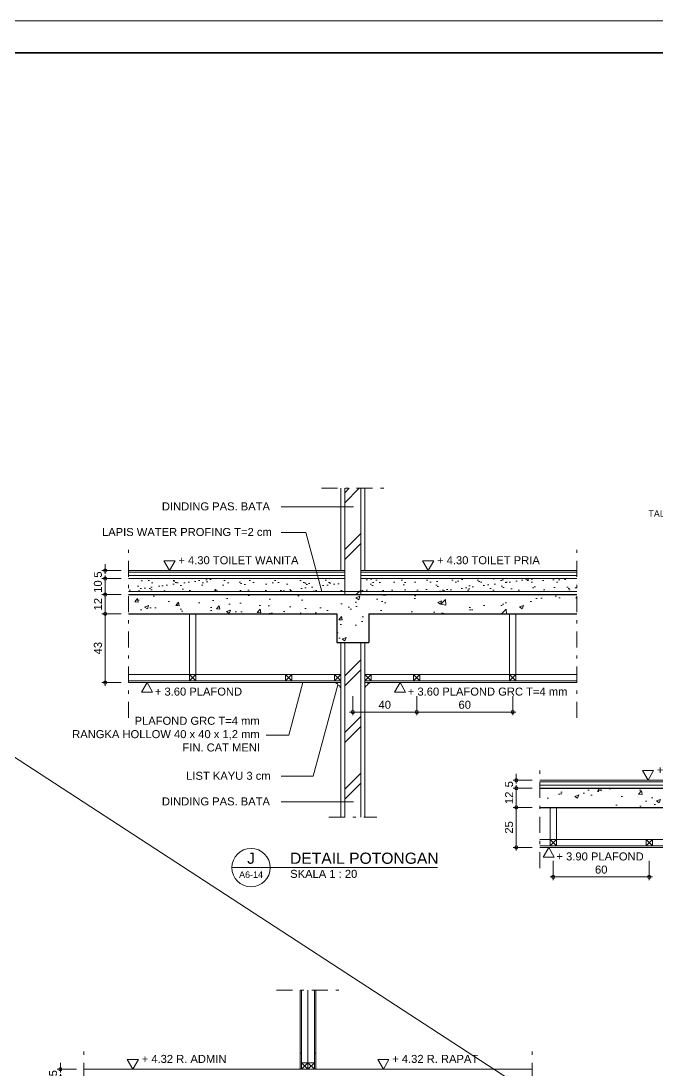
# Model space of a CAD drawing. Header units: millimetres. Extents: x -11 to 1625, y -267 to 180.
# Drawn here: x 597.3 to 617.18, y 59.49 to 92.26 of the extents above; entities that cross this region are included whole.
import ezdxf
from ezdxf.enums import TextEntityAlignment as Align

# ---------------------------------------------------------------- set-up
doc = ezdxf.new("R2010")
doc.units = ezdxf.units.MM
doc.linetypes.add('DASHDOT', pattern=[1, 0.5, -0.25, 0, -0.25])
for name, color, linetype, lineweight in [('ars', 11, 'Continuous', 5), ('blk', 1, 'Continuous', 30), ('GRS KOP', 1, 'Continuous', 35), ('kop', 7, 'Continuous', 20), ('lan', 7, 'Continuous', 15), ('not', 7, 'Continuous', 20), ('PARTISI', 190, 'Continuous', 9), ('pla', 213, 'Continuous', 15), ('tem', 5, 'Continuous', 20), ('u', 6, 'Continuous', 20)]:
    doc.layers.add(name, color=color, linetype=linetype, lineweight=lineweight)
doc.styles.add('BARU', font='complex.shx')
doc.styles.add('S', font='SIMPLEX', dxfattribs={"width": 1.1})
doc.styles.get("Standard").update_dxf_attribs({"font": 'ARIALUNI.TTF'})
doc.linetypes.add('BATTING', pattern='A,0.0001,-0.1,[134,ltypeshp.shx,S=0.1,R=0,X=-0.1,Y=0],-0.2,[134,ltypeshp.shx,S=0.1,R=180,X=0.1,Y=0],-0.1', length=0.4001)
doc.dimstyles.new('SK-20', dxfattribs={"dimtxt": 0.25, "dimasz": 0.1, "dimexe": 0.1, "dimexo": 0, "dimgap": 0.1, "dimtad": 1, "dimdec": 0, "dimlfac": 20, "dimzin": 12, "dimdsep": 46, "dimtxsty": 'Standard', "dimblk": 'BULAT', "dimcen": 0.1, "dimdle": 0.1, "dimclrd": 256, "dimclre": 256, "dimclrt": 256, "dimadec": 0, "dimazin": 3, "dimtfac": 1, "dimtdec": 0, "dimtix": 1, "dimtofl": 0, "dimtmove": 0, "dimatfit": 3, "dimldrblk": 'BULAT', "dimfxl": 0, "dimtolj": 1, "dimtzin": 0, "dimlwd": -1, "dimlwe": -1, "dimarcsym": 0})

# ---------------------------------------------------------------- blocks, each defined once
blk = doc.blocks.new('kop')
at = {"layer": 'GRS KOP'}
blk.add_lwpolyline([(1, 54), (83, 54), (83, 1), (1, 1)], close=True, dxfattribs=at)
at = {"layer": 'kop', "color": 7}
blk.add_line((84, 55), (0, 55), dxfattribs=at)
at = {"layer": 'kop', "style": 'BARU', "flags": 4}
for p, height in [((73.8, 5.4), 0.35), ((80.303, 5.382), 0.25), ((73.8, 4.9), 0.35), ((80.303, 4.882), 0.25), ((73.8, 4.4), 0.35), ((80.303, 4.382), 0.25)]:
    blk.add_attdef('-', p, '', height=height, dxfattribs=at)
at = {"layer": 'kop', "flags": 4}
for tag, p in [('AR-00', (78.057, 2.648)), ('00', (81.238, 2.647))]:
    blk.add_attdef(tag, text='', height=0.35, dxfattribs=at).set_placement(p, align=Align.MIDDLE)
blk = doc.blocks.new('PEIL')
blk.add_lwpolyline([(-0.188, 0.325), (0.188, 0.325), (0, 0)], close=True)
at = {"style": 'S', "width": 1.1, "flags": 4}
blk.add_attdef('CAT', (0.265, 0.036), '', height=0.2, dxfattribs=at)
blk = doc.blocks.new('BULAT')
for p, q in [((-1, 0), (1, 0)), ((0, -1), (0, 1))]:
    blk.add_line(p, q)
blk.add_circle((0, 0), 0.5)
blk = doc.blocks.new('*D2968')
at = {"layer": 'Defpoints', "color": 0, "ltscale": 0.15}
for p in [(613.936, 66.023), (616.936, 66.023), (616.936, 65.523)]:
    blk.add_point(p, dxfattribs=at)
at = {"layer": 'u', "ltscale": 0.15}
for p, q in [((613.936, 66.023), (613.936, 65.423)), ((616.936, 66.023), (616.936, 65.423)), ((614.036, 65.523), (616.836, 65.523))]:
    blk.add_line(p, q, dxfattribs=at)
at = {"layer": 'u', "ltscale": 0.15, "xscale": 0.1, "yscale": 0.1, "zscale": 0.1, "rotation": 180}
blk.add_blockref('BULAT', (613.936, 65.523), dxfattribs=at)
at = {"layer": 'u', "ltscale": 0.15, "xscale": 0.1, "yscale": 0.1, "zscale": 0.1}
blk.add_blockref('BULAT', (616.936, 65.523), dxfattribs=at)
at = {"layer": 'u', "ltscale": 0.15, "insert": (615.436, 65.75), "char_height": 0.25, "attachment_point": 5}
blk.add_mtext('\\A1;60', dxfattribs=at)
blk = doc.blocks.new('PEILA')
blk.add_lwpolyline([(-0.188, -0.325), (0.188, -0.325), (0, 0)], close=True)
at = {"style": 'S', "width": 1.1, "flags": 4}
blk.add_attdef('CAT', (0.265, -0.289), '', height=0.2, dxfattribs=at)
blk = doc.blocks.new('*D2971')
at = {"layer": 'Defpoints', "color": 0, "ltscale": 0.15}
for p in [(609.67, 71.173), (612.67, 71.173), (612.67, 70.673)]:
    blk.add_point(p, dxfattribs=at)
at = {"layer": 'u', "ltscale": 0.15}
for p, q in [((609.67, 71.173), (609.67, 70.573)), ((612.67, 71.173), (612.67, 70.573)), ((609.77, 70.673), (612.57, 70.673))]:
    blk.add_line(p, q, dxfattribs=at)
at = {"layer": 'u', "ltscale": 0.15, "xscale": 0.1, "yscale": 0.1, "zscale": 0.1, "rotation": 180}
blk.add_blockref('BULAT', (609.67, 70.673), dxfattribs=at)
at = {"layer": 'u', "ltscale": 0.15, "xscale": 0.1, "yscale": 0.1, "zscale": 0.1}
blk.add_blockref('BULAT', (612.67, 70.673), dxfattribs=at)
at = {"layer": 'u', "ltscale": 0.15, "insert": (611.17, 70.9), "char_height": 0.25, "attachment_point": 5}
blk.add_mtext('\\A1;60', dxfattribs=at)
blk = doc.blocks.new('*D2972')
at = {"layer": 'Defpoints', "color": 0, "ltscale": 0.15}
for p in [(607.67, 71.173), (609.67, 71.173), (609.67, 70.673)]:
    blk.add_point(p, dxfattribs=at)
at = {"layer": 'u', "ltscale": 0.15}
for p, q in [((607.67, 71.173), (607.67, 70.573)), ((609.67, 71.173), (609.67, 70.573)), ((607.77, 70.673), (609.57, 70.673))]:
    blk.add_line(p, q, dxfattribs=at)
at = {"layer": 'u', "ltscale": 0.15, "xscale": 0.1, "yscale": 0.1, "zscale": 0.1, "rotation": 180}
blk.add_blockref('BULAT', (607.67, 70.673), dxfattribs=at)
at = {"layer": 'u', "ltscale": 0.15, "xscale": 0.1, "yscale": 0.1, "zscale": 0.1}
blk.add_blockref('BULAT', (609.67, 70.673), dxfattribs=at)
at = {"layer": 'u', "ltscale": 0.15, "insert": (608.67, 70.9), "char_height": 0.25, "attachment_point": 5}
blk.add_mtext('\\A1;40', dxfattribs=at)
blk = doc.blocks.new('Ndtpd')
blk.add_line((0.747, 0), (-0.747, 0))
blk.add_circle((0, 0), 0.747)
at = {"flags": 4}
for tag, height, p in [('NO', 0.5, (0, 0.148)), ('NOLBR', 0.3, (0, -0.398))]:
    blk.add_attdef(tag, text='', height=height, dxfattribs=at).set_placement(p, align=Align.CENTER)
for tag, p, height in [('NDTPD', (1.516, 0.148), 0.5), ('SKALA', (1.523, -0.398), 0.3)]:
    blk.add_attdef(tag, p, '', height=height, dxfattribs=at)
blk = doc.blocks.new('*D2838')
at = {"layer": 'Defpoints', "color": 0, "ltscale": 0.15}
for p in [(600.432, 75.094), (599.932, 74.844), (600.432, 74.844)]:
    blk.add_point(p, dxfattribs=at)
at = {"layer": 'u', "ltscale": 0.15}
for p, q in [((600.432, 75.094), (599.832, 75.094)), ((599.932, 75.194), (599.932, 75.294)), ((600.432, 74.844), (599.832, 74.844)), ((599.932, 74.744), (599.932, 74.644))]:
    blk.add_line(p, q, dxfattribs=at)
at = {"layer": 'u', "ltscale": 0.15, "xscale": 0.1, "yscale": 0.1, "zscale": 0.1}
for p, rotation in [((599.932, 75.094), 270), ((599.932, 74.844), 90)]:
    blk.add_blockref('BULAT', p, dxfattribs=dict(at, rotation=rotation))
at = {"layer": 'u', "ltscale": 0.15, "insert": (599.704, 74.969), "char_height": 0.25, "attachment_point": 5, "rotation": 90}
blk.add_mtext('\\A1;5', dxfattribs=at)
blk = doc.blocks.new('*D2839')
at = {"layer": 'Defpoints', "color": 0, "ltscale": 0.15}
for p in [(600.432, 74.344), (599.932, 73.744), (600.432, 73.744)]:
    blk.add_point(p, dxfattribs=at)
at = {"layer": 'u', "ltscale": 0.15}
for p, q in [((600.432, 74.344), (599.832, 74.344)), ((599.932, 74.244), (599.932, 73.844)), ((600.432, 73.744), (599.832, 73.744))]:
    blk.add_line(p, q, dxfattribs=at)
at = {"layer": 'u', "ltscale": 0.15, "xscale": 0.1, "yscale": 0.1, "zscale": 0.1}
for p, rotation in [((599.932, 74.344), 90), ((599.932, 73.744), 270)]:
    blk.add_blockref('BULAT', p, dxfattribs=dict(at, rotation=rotation))
at = {"layer": 'u', "ltscale": 0.15, "insert": (599.706, 74.044), "char_height": 0.25, "attachment_point": 5, "rotation": 90}
blk.add_mtext('\\A1;12', dxfattribs=at)
blk = doc.blocks.new('*D2840')
at = {"layer": 'Defpoints', "color": 0, "ltscale": 0.15}
for p in [(600.432, 73.744), (599.932, 71.594), (600.432, 71.594)]:
    blk.add_point(p, dxfattribs=at)
at = {"layer": 'u', "ltscale": 0.15}
for p, q in [((600.432, 73.744), (599.832, 73.744)), ((599.932, 73.644), (599.932, 71.694)), ((600.432, 71.594), (599.832, 71.594))]:
    blk.add_line(p, q, dxfattribs=at)
at = {"layer": 'u', "ltscale": 0.15, "xscale": 0.1, "yscale": 0.1, "zscale": 0.1}
for p, rotation in [((599.932, 73.744), 90), ((599.932, 71.594), 270)]:
    blk.add_blockref('BULAT', p, dxfattribs=dict(at, rotation=rotation))
at = {"layer": 'u', "ltscale": 0.15, "insert": (599.704, 72.669), "char_height": 0.25, "attachment_point": 5, "rotation": 90}
blk.add_mtext('\\A1;43', dxfattribs=at)
blk = doc.blocks.new('*D2841')
at = {"layer": 'Defpoints', "color": 0, "ltscale": 0.15}
for p in [(600.432, 74.844), (599.932, 74.344), (600.432, 74.344)]:
    blk.add_point(p, dxfattribs=at)
at = {"layer": 'u', "ltscale": 0.15}
for p, q in [((600.432, 74.844), (599.832, 74.844)), ((599.932, 74.744), (599.932, 74.444)), ((600.432, 74.344), (599.832, 74.344))]:
    blk.add_line(p, q, dxfattribs=at)
at = {"layer": 'u', "ltscale": 0.15, "xscale": 0.1, "yscale": 0.1, "zscale": 0.1}
for p, rotation in [((599.932, 74.844), 90), ((599.932, 74.344), 270)]:
    blk.add_blockref('BULAT', p, dxfattribs=dict(at, rotation=rotation))
at = {"layer": 'u', "ltscale": 0.15, "insert": (599.704, 74.594), "char_height": 0.25, "attachment_point": 5, "rotation": 90}
blk.add_mtext('\\A1;10', dxfattribs=at)
blk = doc.blocks.new('*D2842')
at = {"layer": 'Defpoints', "color": 0, "ltscale": 0.15}
for p in [(599.031, 59.515), (598.531, 59.265), (599.031, 59.265)]:
    blk.add_point(p, dxfattribs=at)
at = {"layer": 'u', "ltscale": 0.15}
for p, q in [((598.531, 59.615), (598.531, 59.715)), ((599.031, 59.515), (598.431, 59.515)), ((599.031, 59.265), (598.431, 59.265)), ((598.531, 59.165), (598.531, 59.065))]:
    blk.add_line(p, q, dxfattribs=at)
at = {"layer": 'u', "ltscale": 0.15, "xscale": 0.1, "yscale": 0.1, "zscale": 0.1}
for p, rotation in [((598.531, 59.515), 270), ((598.531, 59.265), 90)]:
    blk.add_blockref('BULAT', p, dxfattribs=dict(at, rotation=rotation))
at = {"layer": 'u', "ltscale": 0.15, "insert": (598.304, 59.39), "char_height": 0.25, "attachment_point": 5, "rotation": 90}
blk.add_mtext('\\A1;5', dxfattribs=at)
blk = doc.blocks.new('*D2845')
at = {"layer": 'Defpoints', "color": 0, "ltscale": 0.15}
for p in [(613.281, 68.544), (612.781, 68.294), (613.281, 68.294)]:
    blk.add_point(p, dxfattribs=at)
at = {"layer": 'u', "ltscale": 0.15}
for p, q in [((613.281, 68.544), (612.681, 68.544)), ((612.781, 68.644), (612.781, 68.744)), ((613.281, 68.294), (612.681, 68.294)), ((612.781, 68.194), (612.781, 68.094))]:
    blk.add_line(p, q, dxfattribs=at)
at = {"layer": 'u', "ltscale": 0.15, "xscale": 0.1, "yscale": 0.1, "zscale": 0.1}
for p, rotation in [((612.781, 68.544), 270), ((612.781, 68.294), 90)]:
    blk.add_blockref('BULAT', p, dxfattribs=dict(at, rotation=rotation))
at = {"layer": 'u', "ltscale": 0.15, "insert": (612.554, 68.419), "char_height": 0.25, "attachment_point": 5, "rotation": 90}
blk.add_mtext('\\A1;5', dxfattribs=at)
blk = doc.blocks.new('*D2846')
at = {"layer": 'Defpoints', "color": 0, "ltscale": 0.15}
for p in [(613.281, 68.294), (612.781, 67.694), (613.281, 67.694)]:
    blk.add_point(p, dxfattribs=at)
at = {"layer": 'u', "ltscale": 0.15}
for p, q in [((613.281, 68.294), (612.681, 68.294)), ((612.781, 68.194), (612.781, 67.794)), ((613.281, 67.694), (612.681, 67.694))]:
    blk.add_line(p, q, dxfattribs=at)
at = {"layer": 'u', "ltscale": 0.15, "xscale": 0.1, "yscale": 0.1, "zscale": 0.1}
for p, rotation in [((612.781, 68.294), 90), ((612.781, 67.694), 270)]:
    blk.add_blockref('BULAT', p, dxfattribs=dict(at, rotation=rotation))
at = {"layer": 'u', "ltscale": 0.15, "insert": (612.556, 67.994), "char_height": 0.25, "attachment_point": 5, "rotation": 90}
blk.add_mtext('\\A1;12', dxfattribs=at)
blk = doc.blocks.new('*D2847')
at = {"layer": 'Defpoints', "color": 0, "ltscale": 0.15}
for p in [(613.281, 67.694), (612.781, 66.444), (613.281, 66.444)]:
    blk.add_point(p, dxfattribs=at)
at = {"layer": 'u', "ltscale": 0.15}
for p, q in [((613.281, 67.694), (612.681, 67.694)), ((612.781, 67.594), (612.781, 66.544)), ((613.281, 66.444), (612.681, 66.444))]:
    blk.add_line(p, q, dxfattribs=at)
at = {"layer": 'u', "ltscale": 0.15, "xscale": 0.1, "yscale": 0.1, "zscale": 0.1}
for p, rotation in [((612.781, 67.694), 90), ((612.781, 66.444), 270)]:
    blk.add_blockref('BULAT', p, dxfattribs=dict(at, rotation=rotation))
at = {"layer": 'u', "ltscale": 0.15, "insert": (612.554, 67.069), "char_height": 0.25, "attachment_point": 5, "rotation": 90}
blk.add_mtext('\\A1;25', dxfattribs=at)

msp = doc.modelspace()

# ---------------------------------------------------------------- hatches: boundary and pattern name
at = {"layer": 'ars'}
h = msp.add_hatch(dxfattribs=at)
h.set_pattern_fill('TEMBOK', color=256, scale=1.25)
h.set_pattern_definition([(45, (537.6909, -183.1261), (-0.8838835, 0.8838835), []), (45, (538.0034, -183.1261), (-0.8838835, 0.8838835), [])])
h.paths.add_polyline_path([(607.919798, 77.6647099), (607.419798, 77.6647099), (607.419798, 74.344262), (607.919798, 74.344262)])
h = msp.add_hatch(dxfattribs=at)
h.set_pattern_fill('TEMBOK', color=256, scale=1.25)
h.set_pattern_definition([(45, (537.6909, -188.8466), (-0.8838835, 0.8838835), []), (45, (538.0034, -188.8466), (-0.8838835, 0.8838835), [])])
h.paths.add_polyline_path([(607.419798, 67.3848253), (607.919798, 67.3848253), (607.919798, 72.844262), (607.419798, 72.844262)])
at = {"layer": 'lan'}
h = msp.add_hatch(dxfattribs=at)
h.set_pattern_fill('AR-SAND', color=256, scale=0.01)
h.set_pattern_definition([(37.5, (293.51097, -61.97314), (-0.0160003, 0.48941324), [0, -0.38608, 0, -0.4318, 0, -0.41275]), (7.5, (293.511, -61.97314), (0.4495233, 0.7168251), [0, -0.20828, 0, -0.34798, 0, -0.13335]), (327.5, (293.19855, -61.97314), (0.79099237, 0.0014372), [0, -0.127, 0, -0.4572, 0, -0.5969]), (317.5, (293.19855, -61.97314), (0.7635565, 0.2229293), [0, -0.0635, 0, -0.29972, 0, -0.3429])])
h.paths.add_polyline_path([(607.419798, 74.444262), (607.419798, 74.844262), (600.6646294, 74.844262), (600.6646294, 74.444262)])
h.paths.add_polyline_path([(607.919798, 74.844262), (607.919798, 74.444262), (614.6749667, 74.444262), (614.6749667, 74.844262)])
h = msp.add_hatch(dxfattribs=at)
h.set_pattern_fill('AR-CONC', color=256, scale=0.007)
h.set_pattern_definition([(50, (296.5042, -30.8369), (1.2752927, -0.1115736), [0.13335, -1.46685]), (355, (296.5042, -30.8369), (-0.246704, 1.337398), [0.10668, -1.173484]), (100.45144, (296.6105, -30.8462), (1.0285887, 1.2258243), [0.11333, -1.2466317]), (46.1842, (296.5042, -30.4813), (1.897553, -0.294296), [0.200025, -2.200275]), (96.63556, (296.6623, -30.5059), (1.661829, 1.731983), [0.169995, -1.869949]), (351.18415, (296.5042, -30.4813), (1.661829, 1.731983), [0.16002, -1.760218]), (21, (296.682, -30.5702), (1.0613007, -0.7158564), [0.13335, -1.46685]), (326, (296.682, -30.5702), (0.432614, 1.289316), [0.10668, -1.17348]), (71.45144, (296.7704, -30.6299), (1.493915, 0.5734594), [0.11333, -1.2466296]), (37.5, (296.5042, -30.83693), (0.0216202, 0.5918853), [0, -1.159256, 0, -1.19126, 0, -1.177925]), (7.5, (296.5042, -30.83693), (0.4677376, 0.701264), [0, -0.679196, 0, -1.132586, 0, -0.448945]), (327.5, (296.1077, -30.83693), (0.94913417, -0.0401012), [0, -0.4445, 0, -1.38684, 0, -1.84023]), (317.5, (295.9299, -30.8369), (1.0369043, 0.1779854), [0, -0.57785, 0, -0.921004, 0, -1.30683])])
h.paths.add_polyline_path([(607.169798, 73.744262), (607.169798, 72.844262), (608.169798, 72.844262), (608.169798, 73.744262), (614.6749667, 73.744262), (614.6749667, 74.344262), (600.6646294, 74.344262), (600.6646294, 73.744262)])
h = msp.add_hatch(dxfattribs=at)
h.set_pattern_fill('AR-CONC', color=256, scale=0.007)
h.set_pattern_definition([(50, (293.1623, -28.5941), (1.2752927, -0.1115736), [0.13335, -1.46685]), (355, (293.1623, -28.594), (-0.246704, 1.337398), [0.10668, -1.173484]), (100.45144, (293.2685, -28.6034), (1.0285887, 1.2258243), [0.11333, -1.2466317]), (46.1842, (293.1623, -28.2385), (1.897553, -0.294296), [0.200025, -2.200275]), (96.63556, (293.3204, -28.263), (1.661829, 1.731983), [0.169995, -1.869949]), (351.18415, (293.1623, -28.2385), (1.661829, 1.731983), [0.16002, -1.760218]), (21, (293.3401, -28.3274), (1.0613007, -0.7158564), [0.13335, -1.46685]), (326, (293.34, -28.3274), (0.432614, 1.289316), [0.10668, -1.17348]), (71.45144, (293.4285, -28.387), (1.493915, 0.5734594), [0.11333, -1.2466296]), (37.5, (293.16226, -28.59407), (0.0216202, 0.5918853), [0, -1.159256, 0, -1.19126, 0, -1.177925]), (7.5, (293.16226, -28.59407), (0.4677376, 0.701264), [0, -0.679196, 0, -1.132586, 0, -0.448945]), (327.5, (292.76576, -28.59407), (0.94913417, -0.0401012), [0, -0.4445, 0, -1.38684, 0, -1.84023]), (317.5, (292.588, -28.5941), (1.0369043, 0.1779854), [0, -0.57785, 0, -0.921004, 0, -1.30683])])
h.paths.add_polyline_path([(613.5144598, 68.2942077), (613.5144598, 67.6942077), (624.0357177, 67.6942077), (624.0357177, 65.2942077), (625.5357177, 65.2942077), (625.5357177, 67.6942077), (631.0884451, 67.6942077), (631.0884451, 68.2942077)])

# ---------------------------------------------------------------- linework, layer by layer
at = {"layer": 'ars'}
for p, q in [((600.6646294, 75.094262), (607.419798, 75.094262)), ((607.919798, 75.094262), (614.6749667, 75.094262)), ((600.6646294, 75.044262), (607.419798, 75.044262)), ((600.6646294, 74.844262), (607.419798, 74.844262)), ((607.919798, 75.044262), (614.6749667, 75.044262)), ((607.919798, 74.844262), (614.6749667, 74.844262)), ((602.569798, 71.644262), (602.769798, 71.844262)), ((602.569798, 71.844262), (602.769798, 71.644262)), ((605.569798, 71.644262), (605.769798, 71.844262)), ((605.569798, 71.844262), (605.769798, 71.644262)), ((607.094798, 71.644262), (607.294798, 71.844262)), ((607.094798, 71.844262), (607.294798, 71.644262)), ((608.244798, 71.644262), (608.044798, 71.844262)), ((608.244798, 71.844262), (608.044798, 71.644262)), ((609.769798, 71.644262), (609.569798, 71.844262)), ((609.769798, 71.844262), (609.569798, 71.644262)), ((612.769798, 71.644262), (612.569798, 71.844262)), ((612.769798, 71.844262), (612.569798, 71.644262)), ((600.6646294, 71.594262), (607.294798, 71.594262)), ((608.044798, 71.594262), (614.6749667, 71.594262)), ((613.5144598, 68.5442077), (631.7908863, 68.5442077)), ((613.5144598, 68.4942077), (631.7908863, 68.4942077)), ((613.8357177, 66.4942077), (614.0357177, 66.6942077)), ((613.8357177, 66.6942077), (614.0357177, 66.4942077)), ((616.8357177, 66.4942077), (617.0357177, 66.6942077)), ((616.8357177, 66.6942077), (617.0357177, 66.4942077)), ((613.5144598, 66.4442077), (620.0357177, 66.4442077)), ((606.0240562, 61.9855639), (606.0240562, 59.515116)), ((606.5140562, 61.9855639), (606.5140562, 59.515116)), ((606.0240562, 60.015116), (606.0690562, 60.015116)), ((606.4690562, 60.015116), (606.5140562, 60.015116)), ((606.0690562, 59.515116), (606.2690562, 59.715116)), ((606.0690562, 59.715116), (606.2690562, 59.515116)), ((606.4690562, 59.515116), (606.2690562, 59.715116)), ((606.4690562, 59.715116), (606.2690562, 59.515116)), ((599.2638875, 59.515116), (613.2742249, 59.515116))]:
    msp.add_line(p, q, dxfattribs=at)
at = {"layer": 'ars', "linetype": 'BATTING', "ltscale": 0.25}
for p, q in [((600.6646294, 74.944262), (607.419798, 74.944262)), ((607.919798, 74.944262), (614.6749667, 74.944262)), ((613.5144598, 68.3942077), (631.7908863, 68.3942077))]:
    msp.add_line(p, q, dxfattribs=at)
at = {"layer": 'ars'}
for points in [[(607.919798, 77.6647099), (607.919798, 74.344262), (607.419798, 74.344262), (607.419798, 77.6647099)], [(607.919798, 67.3848253), (607.919798, 72.844262), (607.419798, 72.844262), (607.419798, 67.3848253)]]:
    msp.add_lwpolyline(points, dxfattribs=at)
at = {"layer": 'blk'}
for p, q in [((600.6646294, 74.344262), (614.6749667, 74.344262)), ((600.6646294, 73.744262), (607.169798, 73.744262)), ((607.169798, 73.744262), (607.169798, 72.844262)), ((608.169798, 73.744262), (608.169798, 72.844262)), ((608.169798, 73.744262), (614.6749667, 73.744262)), ((607.169798, 72.844262), (608.169798, 72.844262)), ((613.5144598, 68.2942077), (631.7908863, 68.2942077)), ((613.5144598, 67.6942077), (624.0357177, 67.6942077))]:
    msp.add_line(p, q, dxfattribs=at)
at = {"layer": 'lan'}
msp.add_line((600.6646294, 74.444262), (614.6749667, 74.444262), dxfattribs=at)
for points in [[(607.1614647, 71.5609287), (607.1614647, 71.5775953), (607.144798, 71.5775953), (607.144798, 71.594262), (607.294798, 71.594262), (607.294798, 71.444262), (607.2781314, 71.444262), (607.2781314, 71.4609287), (607.2614647, 71.4609287), (607.2614647, 71.494262, -0.4142135624), (607.194798, 71.5609287)], [(608.1781314, 71.5609287), (608.1781314, 71.5775953), (608.194798, 71.5775953), (608.194798, 71.594262), (608.044798, 71.594262), (608.044798, 71.444262), (608.0614647, 71.444262), (608.0614647, 71.4609287), (608.0781314, 71.4609287), (608.0781314, 71.494262, 0.4142135624), (608.144798, 71.5609287)]]:
    msp.add_lwpolyline(points, format="xyb", close=True, dxfattribs=at)
at = {"layer": 'not', "linetype": 'DASHDOT'}
for p, q in [((606.689798, 77.6647099), (608.649798, 77.6647099)), ((600.6646294, 70.4943329), (600.6646294, 75.7741283)), ((614.6749667, 70.4943329), (614.6749667, 75.7741283)), ((613.5144598, 65.7977424), (613.5144598, 69.0459003)), ((606.919798, 67.3848253), (608.419798, 67.3848253)), ((605.2890562, 61.9855639), (607.2490562, 61.9855639)), ((599.2638875, 54.8151869), (599.2638875, 60.0949823)), ((613.2742249, 54.8151869), (613.2742249, 60.0949823))]:
    msp.add_line(p, q, dxfattribs=at)
at = {"layer": 'not'}
for p, q in [((605.4357073, 77.083337), (607.6906022, 77.083337)), ((605.4357073, 76.283337), (606.2061752, 76.283337)), ((606.6989539, 74.444262), (606.2061752, 76.283337)), ((605.6673714, 69.9488392), (606.1082611, 71.594262)), ((606.4370834, 68.6664323), (607.2037297, 71.5275953)), ((604.9625725, 69.9488392), (605.6673714, 69.9488392)), ((605.4357073, 68.6664323), (606.4370834, 68.6664323)), ((605.4357073, 67.8664323), (607.6906022, 67.8664323)), ((605.0914698, 65.8136413), (610.3185074, 65.8136413))]:
    msp.add_line(p, q, dxfattribs=at)
at = {"layer": 'PARTISI'}
for p, q in [((606.0690562, 61.9855639), (606.0690562, 59.515116)), ((606.2690562, 61.9855639), (606.2690562, 59.515116)), ((606.4690562, 61.9855639), (606.4690562, 59.515116)), ((606.0690562, 59.715116), (606.4690562, 59.715116))]:
    msp.add_line(p, q, dxfattribs=at)
at = {"layer": 'pla'}
for p, q in [((602.569798, 73.744262), (602.569798, 71.644262)), ((602.769798, 73.744262), (602.769798, 71.644262)), ((612.569798, 73.744262), (612.569798, 71.644262)), ((612.769798, 73.744262), (612.769798, 71.644262)), ((600.6646294, 71.844262), (607.294798, 71.844262)), ((605.569798, 71.844262), (605.569798, 71.644262)), ((605.769798, 71.844262), (605.769798, 71.644262)), ((607.094798, 71.844262), (607.094798, 71.644262)), ((608.044798, 71.844262), (614.6749667, 71.844262)), ((608.244798, 71.844262), (608.244798, 71.644262)), ((609.569798, 71.844262), (609.569798, 71.644262)), ((609.769798, 71.844262), (609.769798, 71.644262)), ((600.6646294, 71.644262), (607.294798, 71.644262)), ((608.044798, 71.644262), (614.6749667, 71.644262)), ((613.8357177, 67.6942077), (613.8357177, 66.4942077)), ((614.0357177, 67.6942077), (614.0357177, 66.4942077)), ((613.5144598, 66.6942077), (620.2857177, 66.6942077)), ((616.8357177, 66.6942077), (616.8357177, 66.4942077)), ((617.0357177, 66.6942077), (617.0357177, 66.4942077)), ((613.5144598, 66.4942077), (620.2857177, 66.4942077))]:
    msp.add_line(p, q, dxfattribs=at)
at = {"layer": 'tem'}
for p, q in [((607.294798, 77.6647099), (607.294798, 75.094262)), ((608.044798, 75.094262), (608.044798, 77.6647099)), ((607.294798, 72.844262), (607.294798, 67.3848253)), ((608.044798, 67.3848253), (608.044798, 72.844262))]:
    msp.add_line(p, q, dxfattribs=at)
at = {"layer": 'u'}
msp.add_lwpolyline([(561.738206, 92.2640826), (644.738206, 38.2640826), (561.738206, -17.7359174)], dxfattribs=at)

# ---------------------------------------------------------------- block references
at = {"layer": 'kop'}
msp.add_blockref('kop', (561.738206, 37.2640826), dxfattribs=at)
at = {"layer": 'not'}
ref = msp.add_blockref('PEIL', (601.9424969, 75.094262), dxfattribs=dict(at, xscale=0.9237604307034011, yscale=0.9237604307034011, zscale=0.9237604307034011))
ref.add_attrib('CAT', '+ 4.30 TOILET WANITA', (602.2191705, 75.2915679), dxfattribs={"layer": '0', "height": 0.25, "flags": 4})
ref = msp.add_blockref('PEIL', (610.0270072, 75.094262), dxfattribs=dict(at, xscale=0.9237604307034011, yscale=0.9237604307034011, zscale=0.9237604307034011))
ref.add_attrib('CAT', '+ 4.30 TOILET PRIA', (610.3036808, 75.2915679), dxfattribs={"layer": '0', "height": 0.25, "flags": 4})
ref = msp.add_blockref('PEILA', (601.2410782, 71.594262), dxfattribs=dict(at, xscale=0.9237604307034011, yscale=0.9237604307034011, zscale=0.9237604307034011))
ref.add_attrib('CAT', '+ 3.60 PLAFOND', (601.4844236, 71.1877102), dxfattribs={"layer": '0', "height": 0.25, "flags": 4})
ref = msp.add_blockref('PEILA', (609.1479085, 71.594262), dxfattribs=dict(at, xscale=0.9237604307034011, yscale=0.9237604307034011, zscale=0.9237604307034011))
ref.add_attrib('CAT', '+ 3.60 PLAFOND GRC T=4 mm', (609.3912539, 71.1877102), dxfattribs={"layer": '0', "height": 0.25, "flags": 4})
ref = msp.add_blockref('PEIL', (616.8984833, 68.5442077), dxfattribs=dict(at, xscale=0.9237604307034011, yscale=0.9237604307034011, zscale=0.9237604307034011))
ref.add_attrib('CAT', '+ 4.32 R. LOBBY', (617.1751568, 68.7415136), dxfattribs={"layer": '0', "height": 0.25, "flags": 4})
ref = msp.add_blockref('Ndtpd', (604.4914698, 65.8136413), dxfattribs=dict(at, xscale=0.803212851405533, yscale=0.803212851405533, zscale=0.803212851405533))
ref.add_attrib('NO', 'J', dxfattribs={"layer": '0', "height": 0.35, "flags": 4}).set_placement((604.4911426, 65.9321672), align=Align.CENTER)
ref.add_attrib('NDTPD', 'DETAIL POTONGAN', (605.7091545, 65.9321672), dxfattribs={"layer": '0', "height": 0.35, "flags": 4})
ref.add_attrib('NOLBR', 'A6-14', dxfattribs={"layer": '0', "height": 0.2, "flags": 4}).set_placement((604.4911426, 65.4936714), align=Align.CENTER)
ref.add_attrib('SKALA', 'SKALA 1 : 20', (605.7149545, 65.4936714), dxfattribs={"layer": '0', "height": 0.25, "flags": 4})
ref = msp.add_blockref('PEILA', (613.7933282, 66.4442077), dxfattribs=dict(at, xscale=0.9237604307034011, yscale=0.9237604307034011, zscale=0.9237604307034011))
ref.add_attrib('CAT', '+ 3.90 PLAFOND', (614.0366736, 66.0376559), dxfattribs={"layer": '0', "height": 0.25, "flags": 4})
ref = msp.add_blockref('PEIL', (600.7956763, 59.515116), dxfattribs=dict(at, xscale=0.9237604307034011, yscale=0.9237604307034011, zscale=0.9237604307034011))
ref.add_attrib('CAT', '+ 4.32 R. ADMIN', (601.0723498, 59.7124219), dxfattribs={"layer": '0', "height": 0.25, "flags": 4})
ref = msp.add_blockref('PEIL', (608.6262654, 59.515116), dxfattribs=dict(at, xscale=0.9237604307034011, yscale=0.9237604307034011, zscale=0.9237604307034011))
ref.add_attrib('CAT', '+ 4.32 R. RAPAT', (608.9029389, 59.7124219), dxfattribs={"layer": '0', "height": 0.25, "flags": 4})

# ---------------------------------------------------------------- texts
for s, width, insert, char_height, attachment_point in [('\\pi1.4413;DINDING PAS. BATA', 4.790343037, (600.263697, 77.2243397), 0.25, 1), ('\\A1;TALI AIR 1 x 2 cm', 2.302947682, (619.1756489, 76.9747168), 0.2, 3), ('\\pi0.082999;LAPIS WATER PROFING T=2 cm', 5.341866339, (599.7495015, 76.4243397), 0.25, 1), ('\\pi2.131;PLAFOND GRC T=4 mm\\P\\pi0.18083;RANGKA HOLLOW 40 x 40 x 1,2 mm\\P\\pi3.6263;FIN. CAT MENI', 5.991879666, (598.7198166, 70.5255477), 0.25, 1), ('\\pi2.1994;LIST KAYU 3 cm', 4.790343037, (600.263697, 68.807435), 0.25, 1), ('\\pi1.4413;DINDING PAS. BATA', 4.790343037, (600.263697, 68.007435), 0.25, 1)]:
    msp.add_mtext_dynamic_manual_height_columns(s, width=width, gutter_width=4.3707989, heights=[0], dxfattribs=dict(at, insert=insert, char_height=char_height, attachment_point=attachment_point))

# ---------------------------------------------------------------- dimensions: what is measured, and where the dimension line sits
at = {"layer": 'u', "ltscale": 0.15}
for base, p1, p2, picture, middle in [((599.9315889, 74.844262), (600.4315889, 75.094262), (600.4315889, 74.844262), '*D2838', (599.9315889, 74.969262)), ((599.9315889, 74.344262), (600.4315889, 74.844262), (600.4315889, 74.344262), '*D2841', (599.9315889, 74.594262)), ((599.9315889, 73.744262), (600.4315889, 74.344262), (600.4315889, 73.744262), '*D2839', (599.9315889, 74.044262)), ((599.9315889, 71.594262), (600.4315889, 73.744262), (600.4315889, 71.594262), '*D2840', (599.9315889, 72.669262)), ((612.7814193, 68.2942077), (613.2814193, 68.5442077), (613.2814193, 68.2942077), '*D2845', (612.7814193, 68.4192077)), ((612.7814193, 67.6942077), (613.2814193, 68.2942077), (613.2814193, 67.6942077), '*D2846', (612.7814193, 67.9942077)), ((612.7814193, 66.4442077), (613.2814193, 67.6942077), (613.2814193, 66.4442077), '*D2847', (612.7814193, 67.0692077)), ((598.530847, 59.265116), (599.030847, 59.515116), (599.030847, 59.265116), '*D2842', (598.530847, 59.390116))]:
    dim = msp.add_linear_dim(base=base, p1=p1, p2=p2, angle=270, dimstyle='SK-20', dxfattribs=at)
    dim.commit()
    dim.dimension.update_dxf_attribs({"geometry": picture, "text_midpoint": middle, "dimtype": 160})
for base, p1, p2, picture, middle in [((609.669798, 70.6726224), (607.669798, 71.1726224), (609.669798, 71.1726224), '*D2972', (608.669798, 70.6726224)), ((612.669798, 70.6726224), (609.669798, 71.1726224), (612.669798, 71.1726224), '*D2971', (611.169798, 70.6726224)), ((616.9357177, 65.5225681), (613.9357177, 66.0225681), (616.9357177, 66.0225681), '*D2968', (615.4357177, 65.5225681))]:
    dim = msp.add_linear_dim(base=base, p1=p1, p2=p2, dimstyle='SK-20', dxfattribs=at)
    dim.commit()
    dim.dimension.update_dxf_attribs({"geometry": picture, "text_midpoint": middle, "dimtype": 160})

doc.saveas('drawing.dxf')
